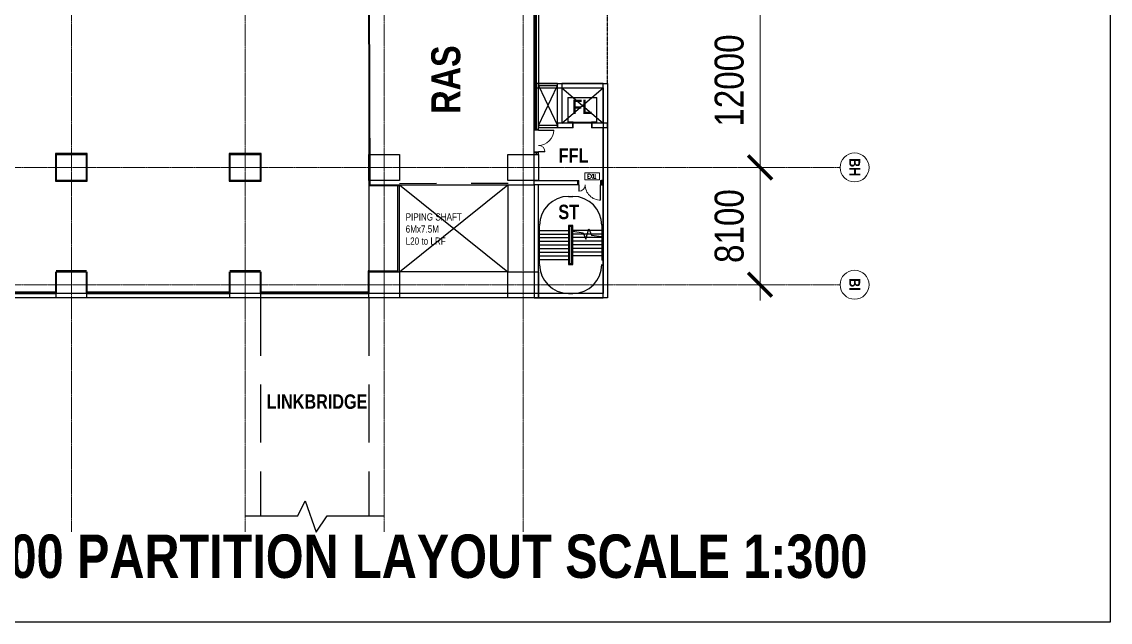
# Model space of a CAD drawing. Extents: x -15449 to 465583, y -1239737 to 53667.
# Drawn here: x 271903 to 347064, y -321211 to -279742 of the extents above; entities that cross this region are included whole.
import ezdxf

# ---------------------------------------------------------------- set-up
doc = ezdxf.new("R2010")
doc.units = 0
doc.header["$LTSCALE"] = 8
for name, pattern in [('HIDDEN', [0.375, 0.25, -0.125]), ('IDA - Grid Line', [3500, 2000, -500, 500, -500]), ('IDA - Hidden 2-1', [750, 500, -250])]:
    doc.linetypes.add(name, pattern=pattern)
doc.layers.get('0').update_dxf_attribs({"color": 1, "linetype": 'CONTINUOUS'})
doc.layers.get('Defpoints').update_dxf_attribs({"linetype": 'CONTINUOUS'})
for name, color, linetype in [('0-T100单抗岩棉库板H10000', 21, 'CONTINUOUS'), ('0-T100非抗岩棉库板H10000', 1, 'CONTINUOUS'), ('0-T50单抗铝蜂巢库板H5000', 3, 'CONTINUOUS'), ('00-MEP Layout', 7, 'CONTINUOUS'), ('000_CTCI_CSA', 7, 'CONTINUOUS')]:
    doc.layers.add(name, color=color, linetype=linetype)
for name, color, linetype, lineweight, true_color in [('A-_--------_-D0-2', 4, 'CONTINUOUS', 18, 0x00ffff), ('A-_RALG----_E1-1', 4, 'CONTINUOUS', 9, 0x00ffff), ('A-_RALG----_E3-1', 4, 'CONTINUOUS', 9, 0x00ffff)]:
    doc.layers.add(name, color=color, linetype=linetype, lineweight=lineweight, true_color=true_color)
for name, color, linetype, lineweight in [('A-_ANOTGRID_E', 7, 'CONTINUOUS', 9), ('A-_DOOR----_E', 7, 'CONTINUOUS', 9), ('A-ANOT----_D', 7, 'CONTINUOUS', 9)]:
    doc.layers.add(name, color=color, linetype=linetype, lineweight=lineweight)
doc.styles.add('Arial Narrow', font='ARIALN.TTF', dxfattribs={"height": 0.2})
doc.styles.add('Arial Narrow_B', font='ARIALNB.TTF', dxfattribs={"height": 750})
doc.styles.add('Site Area', font='arial.ttf', dxfattribs={"width": 0.8})
doc.styles.get("Standard").update_dxf_attribs({"font": 'arial.ttf', "width": 0.8})
doc.dimstyles.new('probe phase 2', dxfattribs={"dimscale": 1100, "dimtxt": 2000, "dimasz": 1.5, "dimexe": 1, "dimexo": 1, "dimgap": 1, "dimtad": 1, "dimdec": 0, "dimzin": 3, "dimdsep": 46, "dimtxsty": 'Arial Narrow', "dimblk": 'X-F10A-LAY-S0-00-ASITE-002$0$_ArchTick', "dimcen": 0, "dimdle": 1, "dimclrd": 256, "dimclre": 256, "dimclrt": 256, "dimadec": 0, "dimazin": 0, "dimtfac": 0.5, "dimtdec": 0, "dimtix": 1, "dimtmove": 2, "dimatfit": 3, "dimfxl": 1, "dimtolj": 1, "dimtzin": 15, "dimlwd": -1, "dimlwe": -1, "dimarcsym": 0})

# ---------------------------------------------------------------- blocks, each defined once
blk = doc.blocks.new('Grid - 4 mm Dia-18759-PH2 LEVEL 3 PROBE')
at = {"layer": 'A-_ANOTGRID_E'}
blk.add_circle((0, 0), 4, dxfattribs=at)
blk = doc.blocks.new('X-F10A-LAY-S0-00-ASITE-002$0$_ArchTick')
at = {"color": 0, "linetype": 'ByBlock', "const_width": 0.15}
blk.add_lwpolyline([(-0.5, -0.5), (0.5, 0.5)], dxfattribs=at)
blk = doc.blocks.new('*D392')
at = {"layer": 'A-ANOT----_D', "transparency": 16777216}
for p, q in [((24149, -82139), (24149, -96339)), ((24703, -83239), (23049, -83239)), ((24703, -95239), (23049, -95239))]:
    blk.add_line(p, q, dxfattribs=at)
at = {"layer": 'Defpoints', "color": 0, "transparency": 16777216}
for p in [(25803, -83239), (24149, -95239), (25803, -95239, 0)]:
    blk.add_point(p, dxfattribs=at)
at = {"layer": 'A-ANOT----_D', "transparency": 16777216, "xscale": 1650, "yscale": 1650, "zscale": 1650}
for p, rotation in [((24149, -83239), 90), ((24149, -95239), 270)]:
    blk.add_blockref('X-F10A-LAY-S0-00-ASITE-002$0$_ArchTick', p, dxfattribs=dict(at, rotation=rotation))
at = {"layer": 'A-ANOT----_D', "transparency": 16777216, "insert": (22028, -89239), "char_height": 2000, "width": 8231.19, "attachment_point": 5, "rotation": 90, "style": 'Arial Narrow'}
blk.add_mtext('\\A1;12000', dxfattribs=at)
blk = doc.blocks.new('*D393')
at = {"layer": 'A-ANOT----_D', "transparency": 16777216}
for p, q in [((24149, -94139), (24149, -104439)), ((24703, -95239), (23049, -95239)), ((24703, -103339), (23049, -103339))]:
    blk.add_line(p, q, dxfattribs=at)
at = {"layer": 'Defpoints', "color": 0, "transparency": 16777216}
for p in [(25803, -95239), (24149, -103339), (25803, -103339, 0)]:
    blk.add_point(p, dxfattribs=at)
at = {"layer": 'A-ANOT----_D', "transparency": 16777216, "xscale": 1650, "yscale": 1650, "zscale": 1650}
for p, rotation in [((24149, -95239), 90), ((24149, -103339), 270)]:
    blk.add_blockref('X-F10A-LAY-S0-00-ASITE-002$0$_ArchTick', p, dxfattribs=dict(at, rotation=rotation))
at = {"layer": 'A-ANOT----_D', "transparency": 16777216, "insert": (22028, -99289), "char_height": 2000, "width": 8231.19, "attachment_point": 5, "rotation": 90, "style": 'Arial Narrow'}
blk.add_mtext('\\A1;8100', dxfattribs=at)
blk = doc.blocks.new('column grid')
at = {"color": 252, "elevation": 0}
for points in [[(-24454.4, -94338.8), (-22354.4, -94338.8), (-22354.4, -96138.8), (-24454.4, -96138.8)], [(-12454.4, -94338.8), (-10354.4, -94338.8), (-10354.4, -96138.8), (-12454.4, -96138.8)], [(-2854.4, -94338.8), (-754.4, -94338.8), (-754.4, -96138.8), (-2854.4, -96138.8)], [(6745.6, -94338.8), (8845.6, -94338.8), (8845.6, -96138.8), (6745.6, -96138.8)], [(-24454.4, -102438.8), (-22354.4, -102438.8), (-22354.4, -104238.8), (-24454.4, -104238.8)], [(-12454.4, -102438.8), (-10354.4, -102438.8), (-10354.4, -104238.8), (-12454.4, -104238.8)], [(-2854.4, -102438.8), (-754.4, -102438.8), (-754.4, -104238.8), (-2854.4, -104238.8)], [(6745.6, -102438.8), (8845.6, -102438.8), (8845.6, -104238.8), (6745.6, -104238.8)]]:
    blk.add_lwpolyline(points, close=True, dxfattribs=at)
at = {"layer": 'A-_ANOTGRID_E', "color": 8, "linetype": 'IDA - Grid Line', "ltscale": 0.005, "true_color": 0x808080}
for p, q in [((-23404.4, 9427, 0), (-23404.4, -120414.2, 0)), ((-11404.4, 9427, 0), (-11404.4, -120414.2, 0)), ((-1804.4, 9427, 0), (-1804.4, -120414.2, 0)), ((7795.6, 9427, 0), (7795.6, -120414.2, 0)), ((29680.4, -95238.8, 0), (-104784.6, -95238.8, 0)), ((29680.4, -103338.8, 0), (-104784.6, -103338.8, 0))]:
    blk.add_line(p, q, dxfattribs=at)
at = {"layer": 'Defpoints', "color": 2, "elevation": 0}
blk.add_lwpolyline([(-127418.5, 34485), (48331.5, 34485), (48331.5, -126648), (-127418.5, -126648)], close=True, dxfattribs=at)
at = {"layer": 'A-_ANOTGRID_E', "xscale": 250.0000000000003, "yscale": 250.0000000000003, "zscale": 250.0000000000003, "rotation": 90}
for p in [(30680.4, -95238.8, 0), (30680.4, -103338.8, 0)]:
    blk.add_blockref('Grid - 4 mm Dia-18759-PH2 LEVEL 3 PROBE', p, dxfattribs=at)
at = {"layer": 'A-_ANOTGRID_E', "char_height": 750, "attachment_point": 1, "rotation": 270, "style": 'Arial Narrow_B'}
for s, insert, width in [('BH', (31064.6, -94602.8, 0), 1523.206), ('BI', (31064.6, -102892.8, 0), 1062.236)]:
    blk.add_mtext(s, dxfattribs=dict(at, insert=insert, width=width))
at = {"layer": 'A-ANOT----_D'}
for base, p1, p2, picture, middle in [((24148.9, -95238.8, 0), (25803.4, -83238.8, 0), (25803.4, -95238.8, 0), '*D392', (22027.7, -89238.8, 0)), ((24148.9, -103338.8, 0), (25803.4, -95238.8, 0), (25803.4, -103338.8, 0), '*D393', (22027.7, -99288.8, 0))]:
    dim = blk.add_linear_dim(base=base, p1=p1, p2=p2, angle=90, dimstyle='probe phase 2', dxfattribs=at)
    dim.commit()
    dim.dimension.update_dxf_attribs({"geometry": picture, "text_midpoint": middle})
blk = doc.blocks.new('CTCI_Building Footprint and Grid')
at = {"color": 8}
for p, q in [((1996497, -955472, 0), (1996347, -955472, 0)), ((1996347, -955472, 0), (1996347, -958622, 0)), ((1996497, -958622, 0), (1996497, -955472, 0)), ((1996497, -955472, 0), (1996497, -955622, 0)), ((1997807, -955472, 0), (1996497, -955472, 0)), ((1996497, -955622, 0), (1997807, -958372, 0)), ((1996497, -958372, 0), (1997807, -955622, 0)), ((1996497, -955622, 0), (1997807, -955622, 0)), ((1997807, -955472, 0), (1998107, -955472, 0)), ((1997807, -958222, 0), (1997807, -955472, 0)), ((1997807, -955622, 0), (1997807, -955472, 0)), ((2000957, -955472, 0), (1998107, -955472, 0)), ((1998107, -955472, 0), (1998107, -955772, 0)), ((1998107, -955472, 0), (1998107, -958222, 0)), ((1998107, -958222, 0), (2000957, -955772, 0)), ((1998107, -955772, 0), (2000957, -958222, 0)), ((1998107, -955772, 0), (2000957, -955772, 0)), ((2000957, -955772, 0), (2000957, -955472, 0)), ((2000957, -955472, 0), (2001257, -955472, 0)), ((2000957, -958222, 0), (2000957, -955472, 0)), ((2001257, -955472, 0), (2001257, -958222, 0)), ((1998882, -958222, 0), (1997807, -958222, 0)), ((1997807, -958222, 0), (1997807, -958522, 0)), ((1998107, -958222, 0), (1997807, -958222, 0)), ((1998882, -958522, 0), (1998882, -958222, 0)), ((2001257, -958222, 0), (2000182, -958222, 0)), ((2000182, -958222, 0), (2000182, -958522, 0)), ((2001257, -958222, 0), (2000957, -958222, 0)), ((2001257, -958522, 0), (2001257, -958222, 0)), ((1996347, -958622, 0), (1996497, -958622, 0)), ((1996497, -958372, 0), (1996497, -958522, 0)), ((1997807, -958372, 0), (1996497, -958372, 0)), ((1996497, -958522, 0), (1997807, -958522, 0)), ((1997807, -958522, 0), (1997807, -958372, 0)), ((1997807, -958522, 0), (1998882, -958522, 0)), ((2000182, -958522, 0), (2001257, -958522, 0)), ((2000957, -970272, 0), (2000957, -958522, 0)), ((2000957, -958522, 0), (2001257, -958522, 0)), ((2001257, -958522, 0), (2001257, -970272, 0)), ((1996497, -960272, 0), (1996347, -960272, 0)), ((1996347, -960272, 0), (1996347, -960372, 0)), ((1996347, -960372, 0), (1996497, -960372, 0)), ((1996497, -960372, 0), (1996497, -960272, 0)), ((1996197, -962472, 0), (1996197, -962172, 0)), ((1996197, -962172, 0), (1999207, -962172, 0)), ((1999207, -962472, 0), (1996197, -962472, 0)), ((1996197, -962472, 0), (1996197, -970272, 0)), ((1996497, -962472, 0), (1996197, -962472, 0)), ((1996497, -970272, 0), (1996497, -962472, 0)), ((1999207, -962172, 0), (1999207, -962472, 0)), ((2000957, -962172, 0), (2000857, -962172, 0)), ((2000857, -962172, 0), (2000857, -962472, 0)), ((2000857, -962472, 0), (2000957, -962472, 0)), ((2000957, -962472, 0), (2000957, -962172, 0)), ((1998577, -963272, 0), (1998877, -963272, 0)), ((1996497, -965622, 0), (1996537, -965622, 0)), ((1996577, -965622, 0), (1998577, -965622, 0)), ((1998877, -965272, 0), (1998577, -965272, 0)), ((2000877, -965622, 0), (1998877, -965622, 0)), ((1998877, -965671, 0), (1999587, -965794, 0)), ((1999587, -965794, 0), (1999780, -966234, 0)), ((1999780, -966234, 0), (1999974, -965510, 0)), ((2000023, -965622, 0), (1999944, -965622, 0)), ((1999974, -965510, 0), (2000166, -965949, 0)), ((2000957, -965622, 0), (2000917, -965622, 0)), ((1996497, -965872, 0), (1996537, -965872, 0)), ((1996497, -966122, 0), (1996537, -966122, 0)), ((1996497, -966372, 0), (1996537, -966372, 0)), ((1996577, -965872, 0), (1998577, -965872, 0)), ((1996577, -966122, 0), (1998577, -966122, 0)), ((1996577, -966372, 0), (1998577, -966372, 0)), ((2000877, -965872, 0), (1998877, -965872, 0)), ((2000877, -966122, 0), (1998877, -966122, 0)), ((2000877, -966372, 0), (1998877, -966372, 0)), ((1999810, -966122, 0), (1999730, -966122, 0)), ((2000132, -965872, 0), (1999877, -965872, 0)), ((2000166, -965949, 0), (2000877, -966051, 0)), ((2000957, -965872, 0), (2000917, -965872, 0)), ((2000917, -966062, 0), (2000957, -966073, 0)), ((2000957, -966122, 0), (2000917, -966122, 0)), ((2000957, -966372, 0), (2000917, -966372, 0)), ((1996497, -966622, 0), (1996537, -966622, 0)), ((1996497, -966872, 0), (1996537, -966872, 0)), ((1996497, -967122, 0), (1996537, -967122, 0)), ((1996577, -966622, 0), (1998577, -966622, 0)), ((1996577, -966872, 0), (1998577, -966872, 0)), ((1996577, -967122, 0), (1998577, -967122, 0)), ((2000877, -966622, 0), (1998877, -966622, 0)), ((2000877, -966872, 0), (1998877, -966872, 0)), ((2000877, -967122, 0), (1998877, -967122, 0)), ((2000957, -966622, 0), (2000917, -966622, 0)), ((2000957, -966872, 0), (2000917, -966872, 0)), ((2000957, -967122, 0), (2000917, -967122, 0)), ((1996497, -967372, 0), (1996537, -967372, 0)), ((1996497, -967622, 0), (1996537, -967622, 0)), ((1996577, -967372, 0), (1998577, -967372, 0)), ((1996577, -967622, 0), (1998577, -967622, 0)), ((1998577, -967972, 0), (1998877, -967972, 0)), ((1998877, -967972, 0), (1998577, -967972, 0)), ((2000877, -967372, 0), (1998877, -967372, 0)), ((2000957, -967372, 0), (2000917, -967372, 0)), ((1996197, -970272, 0), (1996497, -970272, 0)), ((2000957, -969972, 0), (1996497, -969972, 0)), ((1996497, -969972, 0), (1996497, -970272, 0)), ((1996497, -970272, 0), (2000957, -970272, 0)), ((1998577, -969972, 0), (1998877, -969972, 0)), ((2000957, -970272, 0), (2000957, -969972, 0)), ((2001257, -970272, 0), (2000957, -970272, 0))]:
    blk.add_line(p, q, dxfattribs=at)
for centre, start, end in [((1998577, -965272, 0), 90, 180), ((1998877, -965272, 0), 0, 90), ((1998577, -967972, 0), 180, 270), ((1998877, -967972, 0), 270, 0)]:
    blk.add_arc(centre, 2000, start, end, dxfattribs=at)
at = {"layer": '000_CTCI_CSA', "color": 8}
for p, q in [((1996497, -936373, 0), (1996497, -955472, 0)), ((1996197, -936673, 0), (1996197, -955772, 0)), ((1996197, -955772, 0), (2000957, -955772, 0)), ((1996497, -955472, 0), (2001257, -955472, 0)), ((2000957, -955772, 0), (2000957, -969972, 0)), ((2001257, -955472, 0), (2001257, -970272, 0)), ((2001257, -970272, 0), (1927196, -970272, 0)), ((2000957, -969972, 0), (1927496, -969972, 0))]:
    blk.add_line(p, q, dxfattribs=at)
at = {"layer": 'A-_--------_-D0-2', "color": 8}
for p, q in [((2000707, -961639), (1999707, -961639)), ((1999707, -961639), (1999707, -962139)), ((1999917, -961739), (2000047, -961739)), ((1999917, -962039), (1999917, -961739)), ((1999917, -961896), (1999997, -961896)), ((1999917, -962039), (2000047, -962039)), ((2000237, -962039), (2000097, -961739)), ((2000097, -962039), (2000237, -961739)), ((2000306, -962039), (2000306, -961739)), ((2000357, -962039), (2000496, -962039)), ((2000426, -962039), (2000426, -961739)), ((2000707, -962139), (2000707, -961639)), ((1999707, -962139), (2000707, -962139))]:
    blk.add_line(p, q, dxfattribs=at)
at = {"layer": 'A-_DOOR----_E', "color": 8}
for p, q in [((1998532, -956442, 0), (1998532, -958142, 0)), ((2000532, -956442, 0), (1998532, -956442, 0)), ((1998557, -956467, 0), (2000507, -956467, 0)), ((1998557, -958117, 0), (1998557, -956467, 0)), ((2000507, -956467, 0), (2000507, -958117, 0)), ((2000532, -958142, 0), (2000532, -956442, 0)), ((1998532, -958142, 0), (1998902, -958142, 0)), ((1998902, -958117, 0), (1998557, -958117, 0)), ((2000262, -958207, 0), (1998802, -958207, 0)), ((1998802, -958207, 0), (1998802, -958217, 0)), ((1998902, -958217, 0), (1998802, -958217, 0)), ((1998802, -958217, 0), (1998802, -958222, 0)), ((1998882, -958142, 0), (1999532, -958142, 0)), ((1999532, -958167, 0), (1998882, -958167, 0)), ((1998882, -958182, 0), (1999530, -958182, 0)), ((1999530, -958207, 0), (1998882, -958207, 0)), ((1998901, -958222, 0), (2000162, -958222, 0)), ((1998902, -958142, 0), (1998902, -958117, 0)), ((1998902, -958537, 0), (1998902, -958217, 0)), ((2000182, -958142, 0), (1999532, -958142, 0)), ((1999532, -958167, 0), (2000182, -958167, 0)), ((1999534, -958182, 0), (2000182, -958182, 0)), ((2000182, -958207, 0), (1999534, -958207, 0)), ((2000162, -958117, 0), (2000507, -958117, 0)), ((2000162, -958142, 0), (2000162, -958117, 0)), ((2000507, -958142, 0), (2000162, -958142, 0)), ((2000162, -958142, 0), (2000532, -958142, 0)), ((2000262, -958217, 0), (2000162, -958217, 0)), ((2000162, -958217, 0), (2000162, -958537, 0)), ((2000262, -958217, 0), (2000262, -958207, 0)), ((2000262, -958222, 0), (2000262, -958217, 0)), ((1996197, -958622, 0), (1996497, -958622, 0)), ((1996197, -958692, 0), (1996197, -958622, 0)), ((1996497, -958692, 0), (1996197, -958692, 0)), ((1996497, -958622, 0), (1996497, -958692, 0)), ((1996497, -958724, 0), (1996497, -958692, 0)), ((1996497, -958692, 0), (1997557, -958692, 0)), ((1997557, -958724, 0), (1996497, -958724, 0)), ((1997557, -958692, 0), (1997557, -958724, 0)), ((1998752, -958522, 0), (1998752, -958537, 0)), ((1998752, -958537, 0), (1998752, -958522, 0)), ((1998757, -958542, 0), (1998897, -958542, 0)), ((2000167, -958542, 0), (2000307, -958542, 0)), ((2000312, -958537, 0), (2000312, -958522, 0)), ((2000312, -958522, 0), (2000312, -958537, 0)), ((1996197, -960202, 0), (1996497, -960202, 0)), ((1996197, -960272, 0), (1996197, -960202, 0)), ((1996497, -960272, 0), (1996197, -960272, 0)), ((1996947, -960170, 0), (1996497, -960170, 0)), ((1996497, -960170, 0), (1996497, -960202, 0)), ((1996497, -960202, 0), (1996947, -960202, 0)), ((1996497, -960202, 0), (1996497, -960272, 0)), ((1996947, -960202, 0), (1996947, -960170, 0)), ((1999207, -962172, 0), (1999277, -962172, 0)), ((1999207, -962472, 0), (1999207, -962172, 0)), ((1999277, -962472, 0), (1999207, -962472, 0)), ((1999277, -962172, 0), (1999277, -962472, 0)), ((1999277, -962472, 0), (1999277, -962922, 0)), ((1999309, -962472, 0), (1999277, -962472, 0)), ((1999309, -962922, 0), (1999309, -962472, 0)), ((2000755, -962472, 0), (2000787, -962472, 0)), ((2000755, -963532, 0), (2000755, -962472, 0)), ((2000787, -962172, 0), (2000857, -962172, 0)), ((2000787, -962472, 0), (2000787, -962172, 0)), ((2000787, -962472, 0), (2000787, -963532, 0)), ((2000857, -962472, 0), (2000787, -962472, 0)), ((2000857, -962172, 0), (2000857, -962472, 0)), ((1999277, -962922, 0), (1999309, -962922, 0)), ((2000787, -963532, 0), (2000755, -963532, 0))]:
    blk.add_line(p, q, dxfattribs=at)
for centre, radius, start, end in [((1996497, -958692, 0), 1060, 270.00004, 0.00004), ((1996497, -958692, 0), 1060, 270.00004, 0.00004), ((1998757, -958537, 0), 5, 180, 270), ((1998757, -958537, 0), 5, 180, 255), ((1998897, -958537, 0), 5, 270, 0), ((2000167, -958537, 0), 5, 180, 270), ((2000307, -958537, 0), 5, 270, 0), ((2000307, -958537, 0), 5, 285, 0), ((1996497, -960202, 0), 450, 0.00004, 90.00004), ((1996497, -960202, 0), 450, 0.00004, 90.00004), ((1999277, -962472, 0), 450, 270.00004, 0.00004), ((1999277, -962472, 0), 450, 270.00004, 0.00004), ((2000787, -962472, 0), 1060, 180.00004, 270.00004), ((2000787, -962472, 0), 1060, 180.00004, 270.00004)]:
    blk.add_arc(centre, radius, start, end, dxfattribs=at)
at = {"layer": 'A-_RALG----_E1-1', "color": 8}
for p, q in [((1996537, -965321, 0), (1996577, -965321, 0)), ((1996537, -965321, 0), (1996537, -965371, 0)), ((1996537, -965371, 0), (1996537, -967621, 0)), ((1996577, -965321, 0), (1996577, -965371, 0)), ((1996577, -965371, 0), (1996577, -967621, 0)), ((2000917, -965322, 0), (2000877, -965322, 0)), ((2000877, -965622, 0), (2000877, -965322, 0)), ((2000877, -966051, 0), (2000877, -965622, 0)), ((2000917, -965622, 0), (2000917, -965322, 0)), ((2000917, -966062, 0), (2000917, -965622, 0)), ((2000877, -966051, 0), (2000917, -966062, 0)), ((2000877, -967622, 0), (2000877, -966051, 0)), ((2000917, -967622, 0), (2000917, -966062, 0)), ((1996537, -967621, 0), (1996537, -967921, 0)), ((1996537, -967921, 0), (1996577, -967921, 0)), ((1996577, -967621, 0), (1996577, -967921, 0)), ((2000877, -967672, 0), (2000877, -967622, 0)), ((2000917, -967672, 0), (2000877, -967672, 0)), ((2000917, -967672, 0), (2000917, -967622, 0))]:
    blk.add_line(p, q, dxfattribs=at)
at = {"layer": 'A-_RALG----_E3-1', "color": 8}
for p, q in [((1998577, -965272, 0), (1998577, -965372, 0)), ((1998877, -965272, 0), (1998577, -965272, 0)), ((1998577, -965372, 0), (1998577, -965622, 0)), ((1998577, -965622, 0), (1998577, -967622, 0)), ((1998602, -965297, 0), (1998602, -965372, 0)), ((1998852, -965297, 0), (1998602, -965297, 0)), ((1998602, -965372, 0), (1998602, -965622, 0)), ((1998602, -965622, 0), (1998602, -967622, 0)), ((1998652, -965347, 0), (1998652, -965372, 0)), ((1998802, -965347, 0), (1998652, -965347, 0)), ((1998652, -965372, 0), (1998652, -965622, 0)), ((1998652, -965622, 0), (1998652, -967622, 0)), ((1998677, -965347, 0), (1998677, -965372, 0)), ((1998677, -965372, 0), (1998677, -965622, 0)), ((1998677, -965622, 0), (1998677, -967622, 0)), ((1998777, -965622, 0), (1998777, -965347, 0)), ((1998802, -965622, 0), (1998777, -965622, 0)), ((1998777, -965671, 0), (1998777, -965622, 0)), ((1998777, -965622, 0), (1998802, -965622, 0)), ((1998777, -965671, 0), (1998802, -965671, 0)), ((1998777, -967622, 0), (1998777, -965671, 0)), ((1998777, -965671, 0), (1998802, -965671, 0)), ((1998777, -967622, 0), (1998777, -965671, 0)), ((1998802, -965622, 0), (1998802, -965347, 0)), ((1998807, -965622, 0), (1998802, -965622, 0)), ((1998802, -965671, 0), (1998802, -965622, 0)), ((1998802, -965622, 0), (1998807, -965622, 0)), ((1998802, -965671, 0), (1998807, -965671, 0)), ((1998802, -965671, 0), (1998807, -965671, 0)), ((1998802, -965671, 0), (1998807, -965671, 0)), ((1998802, -967622, 0), (1998802, -965671, 0)), ((1998802, -965671, 0), (1998807, -965671, 0)), ((1998802, -965671, 0), (1998807, -965671, 0)), ((1998802, -965671, 0), (1998807, -965671, 0)), ((1998802, -967622, 0), (1998802, -965671, 0)), ((1998852, -965622, 0), (1998847, -965622, 0)), ((1998847, -965622, 0), (1998852, -965622, 0)), ((1998847, -965671, 0), (1998852, -965671, 0)), ((1998847, -965671, 0), (1998852, -965671, 0)), ((1998847, -965671, 0), (1998852, -965671, 0)), ((1998847, -965671, 0), (1998852, -965671, 0)), ((1998847, -965671, 0), (1998852, -965671, 0)), ((1998847, -965671, 0), (1998852, -965671, 0)), ((1998852, -965622, 0), (1998852, -965297, 0)), ((1998877, -965622, 0), (1998852, -965622, 0)), ((1998852, -965671, 0), (1998852, -965622, 0)), ((1998852, -965622, 0), (1998877, -965622, 0)), ((1998852, -965671, 0), (1998877, -965671, 0)), ((1998852, -967622, 0), (1998852, -965671, 0)), ((1998852, -965671, 0), (1998877, -965671, 0)), ((1998852, -967622, 0), (1998852, -965671, 0)), ((1998877, -965622, 0), (1998877, -965272, 0)), ((1998877, -965671, 0), (1998877, -965622, 0)), ((1998877, -967622, 0), (1998877, -965671, 0)), ((1998877, -967622, 0), (1998877, -965671, 0)), ((1998577, -967622, 0), (1998602, -967622, 0)), ((1998577, -967622, 0), (1998577, -967972, 0)), ((1998602, -967622, 0), (1998577, -967622, 0)), ((1998577, -967622, 0), (1998577, -967972, 0)), ((1998602, -967622, 0), (1998577, -967622, 0)), ((1998577, -967972, 0), (1998877, -967972, 0)), ((1998577, -967972, 0), (1998877, -967972, 0)), ((1998602, -967622, 0), (1998607, -967622, 0)), ((1998602, -967622, 0), (1998602, -967947, 0)), ((1998607, -967622, 0), (1998602, -967622, 0)), ((1998602, -967622, 0), (1998602, -967947, 0)), ((1998607, -967622, 0), (1998602, -967622, 0)), ((1998602, -967947, 0), (1998852, -967947, 0)), ((1998602, -967947, 0), (1998852, -967947, 0)), ((1998647, -967622, 0), (1998652, -967622, 0)), ((1998652, -967622, 0), (1998647, -967622, 0)), ((1998652, -967622, 0), (1998647, -967622, 0)), ((1998652, -967622, 0), (1998677, -967622, 0)), ((1998677, -967622, 0), (1998652, -967622, 0)), ((1998652, -967622, 0), (1998652, -967897, 0)), ((1998677, -967622, 0), (1998652, -967622, 0)), ((1998652, -967622, 0), (1998652, -967897, 0)), ((1998652, -967897, 0), (1998802, -967897, 0)), ((1998652, -967897, 0), (1998802, -967897, 0)), ((1998677, -967622, 0), (1998677, -967897, 0)), ((1998677, -967622, 0), (1998677, -967897, 0)), ((1998777, -967897, 0), (1998777, -967622, 0)), ((1998777, -967897, 0), (1998777, -967622, 0)), ((1998802, -967897, 0), (1998802, -967622, 0)), ((1998802, -967897, 0), (1998802, -967622, 0)), ((1998852, -967947, 0), (1998852, -967622, 0)), ((1998852, -967947, 0), (1998852, -967622, 0)), ((1998877, -967972, 0), (1998877, -967622, 0)), ((1998877, -967972, 0), (1998877, -967622, 0))]:
    blk.add_line(p, q, dxfattribs=at)
at = {"color": 252}
blk.add_blockref('column grid', (1987651, -866033, 0), dxfattribs=at)
at = {"color": 252, "char_height": 1000, "attachment_point": 1, "style": 'Site Area'}
for s, width, insert in [('{\\fArial|b1|i0|c0|p34;FL}', 1487.58, (1998843, -956587, 0)), ('{\\fArial|b1|i0|c0|p34;FFL}', 3027.31, (1997898, -959948, 0)), ('{\\fArial|b1|i0|c0|p34;ST}', 3027.31, (1997874, -963845, 0))]:
    blk.add_mtext_dynamic_manual_height_columns(s, width=width, gutter_width=24255, heights=[0], dxfattribs=dict(at, insert=insert))

msp = doc.modelspace()

# ---------------------------------------------------------------- linework, layer by layer
at = {"color": 8, "true_color": 0x808080, "elevation": 0}
msp.add_lwpolyline([(288077.8676, -205202.5618), (276377.8659, -205202.5297), (276377.8676, -236002.5634), (286277.8676, -236002.5634), (286277.8676, -271202.5634), (295877.8615, -271202.5634), (295876.8381, -291002.1708), (305478.3156, -291002.1792), (307278.3128, -291002.1792), (307278.316, -276902.1718), (301578.0066, -276902.1718), (301578.0066, -265204.3622), (297678.3128, -265200.7646), (297678.3161, -228902.5644), (287178.6881, -228902.5684), (287178.698, -220692.4827), (288077.8657, -220692.4869), (288077.8676, -205202.5618)], dxfattribs=at)
at = {"color": 8, "linetype": 'HIDDEN', "ltscale": 10, "true_color": 0x808080, "elevation": 0}
msp.add_lwpolyline([(312338.3084, -277952.1709), (307578.3145, -277952.1709), (307578.3144, -284002.3574), (312338.3083, -284002.3574)], close=True, dxfattribs=at)
at = {"color": 2, "elevation": 0}
msp.add_lwpolyline([(297977.8668, -291008.8377), (305477.8668, -291002.5874), (305477.8668, -297008.8377), (297977.8668, -297008.8377)], close=True, dxfattribs=at)
at = {"layer": '0-T100单抗岩棉库板H10000', "lineweight": -3}
for p, q in [((297877.8668, -297008.8419, 0), (297877.8668, -291008.8377, 0)), ((297877.8668, -291008.8377, 0), (297877.8668, -291008.8377, 0)), ((297977.8668, -297008.8419, 0), (297977.8668, -291008.8377, 0)), ((297977.8668, -291008.8377, 0), (297977.8668, -291008.8377, 0)), ((264428.3145, -298402.1705, 0), (274228.3145, -298402.1705, 0)), ((264428.3145, -298502.1705, 0), (274228.3145, -298502.1705, 0)), ((276428.3145, -298402.1703, 0), (286228.3145, -298402.1705, 0)), ((276428.3145, -298502.1703, 0), (286228.3145, -298502.1705, 0)), ((288428.3145, -298402.1705, 0), (295828.3146, -298402.1707, 0)), ((288428.3145, -298502.1705, 0), (295828.3145, -298502.1707, 0))]:
    msp.add_line(p, q, dxfattribs=at)
at = {"layer": '0-T100非抗岩棉库板H10000', "lineweight": -3}
for p, q in [((307328.3113, -278702.1753, 0), (307328.6887, -287152.5671, 0)), ((307428.3113, -278702.1709, 0), (307428.6887, -287152.5626, 0)), ((297978.5364, -290902.092, 0), (300533.5366, -290895.8322, 0)), ((297978.7814, -291002.0917, 0), (300533.7816, -290995.8319, 0)), ((302933.7816, -290995.835, 0), (305483.7805, -290997.1206, 0)), ((302933.8321, -290895.835, 0), (305483.8309, -290897.1206, 0))]:
    msp.add_line(p, q, dxfattribs=at)
at = {"layer": '0-T50单抗铝蜂巢库板H5000', "lineweight": -3}
for p, q in [((295844.7049, -276902.4024, 0), (295885.4089, -291051.6092, 0)), ((295894.7047, -276902.2586, 0), (295935.2657, -291001.7811, 0)), ((276428.3145, -288851.5948, 0), (274228.3145, -288851.5948, 0)), ((274228.3145, -288851.5948, 0), (274228.3145, -290752.1709, 0)), ((276378.3145, -288901.5948, 0), (274278.3145, -288901.5948, 0)), ((274278.3145, -288901.5948, 0), (274278.3145, -290702.1709, 0)), ((276378.3145, -290702.1709, 0), (276378.3145, -288901.5948, 0)), ((276428.3145, -290752.1709, 0), (276428.3145, -288851.5948, 0)), ((288428.3145, -288851.5948, 0), (286228.3145, -288851.5948, 0)), ((286228.3145, -288851.5948, 0), (286228.3145, -290752.1709, 0)), ((288378.3145, -288901.5948, 0), (286278.3145, -288901.5948, 0)), ((286278.3145, -288901.5948, 0), (286278.3145, -290702.1709, 0)), ((288378.3145, -290702.1709, 0), (288378.3145, -288901.5948, 0)), ((288428.3145, -290752.1709, 0), (288428.3145, -288851.5948, 0)), ((274228.3145, -290752.1709, 0), (276428.3145, -290752.1709, 0)), ((274278.3145, -290702.1709, 0), (276378.3145, -290702.1709, 0)), ((286228.3145, -290752.1709, 0), (288428.3145, -290752.1709, 0)), ((286278.3145, -290702.1709, 0), (288378.3145, -290702.1709, 0)), ((295885.4089, -291051.6092, 0), (297977.6941, -291058.8374, 0)), ((295935.2657, -291001.7811, 0), (297977.8668, -291008.8377, 0)), ((274228.3145, -297002.7469, 0), (274228.3145, -298502.1705, 0)), ((276378.3145, -296952.7469, 0), (274278.3145, -296952.7469, 0)), ((274278.3145, -297002.7469, 0), (274278.3145, -298502.1705, 0)), ((276378.3145, -297002.7469, 0), (274278.3145, -297002.7469, 0)), ((276378.3145, -298502.1705, 0), (276378.3145, -297002.7469, 0)), ((276428.3145, -298502.1705, 0), (276428.3145, -297002.7469, 0)), ((286228.3145, -297002.7469, 0), (286228.3145, -298502.1705, 0)), ((288378.3145, -296952.7469, 0), (286278.3145, -296952.7469, 0)), ((286278.3145, -297002.7469, 0), (286278.3145, -298502.1705, 0)), ((288378.3145, -297002.7469, 0), (286278.3145, -297002.7469, 0)), ((288378.3145, -298502.1705, 0), (288378.3145, -297002.7469, 0)), ((288428.3145, -298502.1705, 0), (288428.3145, -297002.7469, 0)), ((297878.9211, -296958.1205, 0), (295828.3116, -296951.6196, 0)), ((295828.3116, -296951.6196, 0), (295828.3145, -298502.1706, 0)), ((297878.7626, -297008.1203, 0), (295878.3117, -297001.7783, 0)), ((295878.3117, -297001.7783, 0), (295878.3145, -298502.1705, 0))]:
    msp.add_line(p, q, dxfattribs=at)
at = {"layer": '00-MEP Layout', "color": 252, "linetype": 'IDA - Grid Line'}
for p, q in [((297977.8668, -291002.5874, 0), (305477.8668, -297002.5874, 0)), ((297977.8668, -297002.5874, 0), (305477.8668, -291002.5874, 0))]:
    msp.add_line(p, q, dxfattribs=at)
at = {"layer": '000_CTCI_CSA', "color": 8, "linetype": 'IDA - Hidden 2-1'}
for p, q in [((288378.3145, -298802.1031, 0), (288378.3145, -313862.9518, 0)), ((295878.3145, -298802.1705, 0), (295878.3145, -313863.3973, 0))]:
    msp.add_line(p, q, dxfattribs=at)
at = {"layer": '000_CTCI_CSA', "color": 8, "ltscale": 0.1, "true_color": 0x808080, "elevation": 0}
msp.add_lwpolyline([(230178.3145, -228902.6222), (230178.3145, -205202.2366), (276378.3145, -205202.496), (276377.8676, -236002.5634), (286277.8676, -236002.5634), (286277.8676, -271202.5634), (295877.8648, -271202.5634), (295877.8475, -291002.1708), (295878.3144, -291008.8377), (295878.3145, -298502.1705), (250278.3145, -298502.1705), (250278.3145, -252902.7469), (238278.3145, -252902.1709), (238277.8676, -228902.5634), (230177.8676, -228902.5634)], dxfattribs=at)
at = {"layer": '000_CTCI_CSA', "color": 8, "elevation": 0}
msp.add_lwpolyline([(287328.3145, -313863.3973), (290968.8145, -313863.3973), (291478.8145, -312825.3973), (292235.8145, -314981.3973), (292980.8145, -313863.3973), (296928.3145, -313863.3973)], dxfattribs=at)
at = {"layer": 'Defpoints', "color": 2}
msp.add_lwpolyline([(171314.1998, -160078), (347064.1998, -160078), (347064.1998, -321211), (171314.1998, -321211)], close=True, dxfattribs=at)

# ---------------------------------------------------------------- block references
at = {"layer": '000_CTCI_CSA', "color": 2}
msp.add_blockref('CTCI_Building Footprint and Grid', (-1688918.33, 671469.6085, 0), dxfattribs=at)

# ---------------------------------------------------------------- texts
at = {"color": 8, "true_color": 0x808080, "insert": (300181.7798, -286092.3398, 0), "char_height": 2000, "attachment_point": 1, "rotation": 90, "style": 'Site Area'}
msp.add_mtext_dynamic_manual_height_columns('{\\fArial|b1|i0|c0|p34;RAS}', width=4149.053202, gutter_width=24254.764, heights=[0], dxfattribs=at)
at = {"color": 8, "true_color": 0x808080, "attachment_point": 1, "style": 'Site Area'}
for s, width, insert, char_height in [('{\\fArial|b1|i0|c0|p34;LINKBRIDGE}', 3027.311787, (288814.7689, -305472.2498, 0), 1000), ('{\\fArial|b1|i0|c0|p34;F10E2  L30 ,L40 ,L50, L70, L80, L100 PARTITION LAYOUT SCALE 1:300 }', 133992.306279, (217209.643, -315152.6272, 0), 3000)]:
    msp.add_mtext_dynamic_manual_height_columns(s, width=width, gutter_width=24254.764, heights=[0], dxfattribs=dict(at, insert=insert, char_height=char_height))
at = {"layer": '00-MEP Layout', "color": 252, "insert": (298412.5055, -292971.4806, 0), "char_height": 500, "attachment_point": 1}
msp.add_mtext_dynamic_manual_height_columns('PIPING SHAFT\\P6Mx7.5M\\PL20 to LRF', width=6465.837161, gutter_width=1, heights=[0], dxfattribs=at)

doc.saveas('drawing.dxf')
